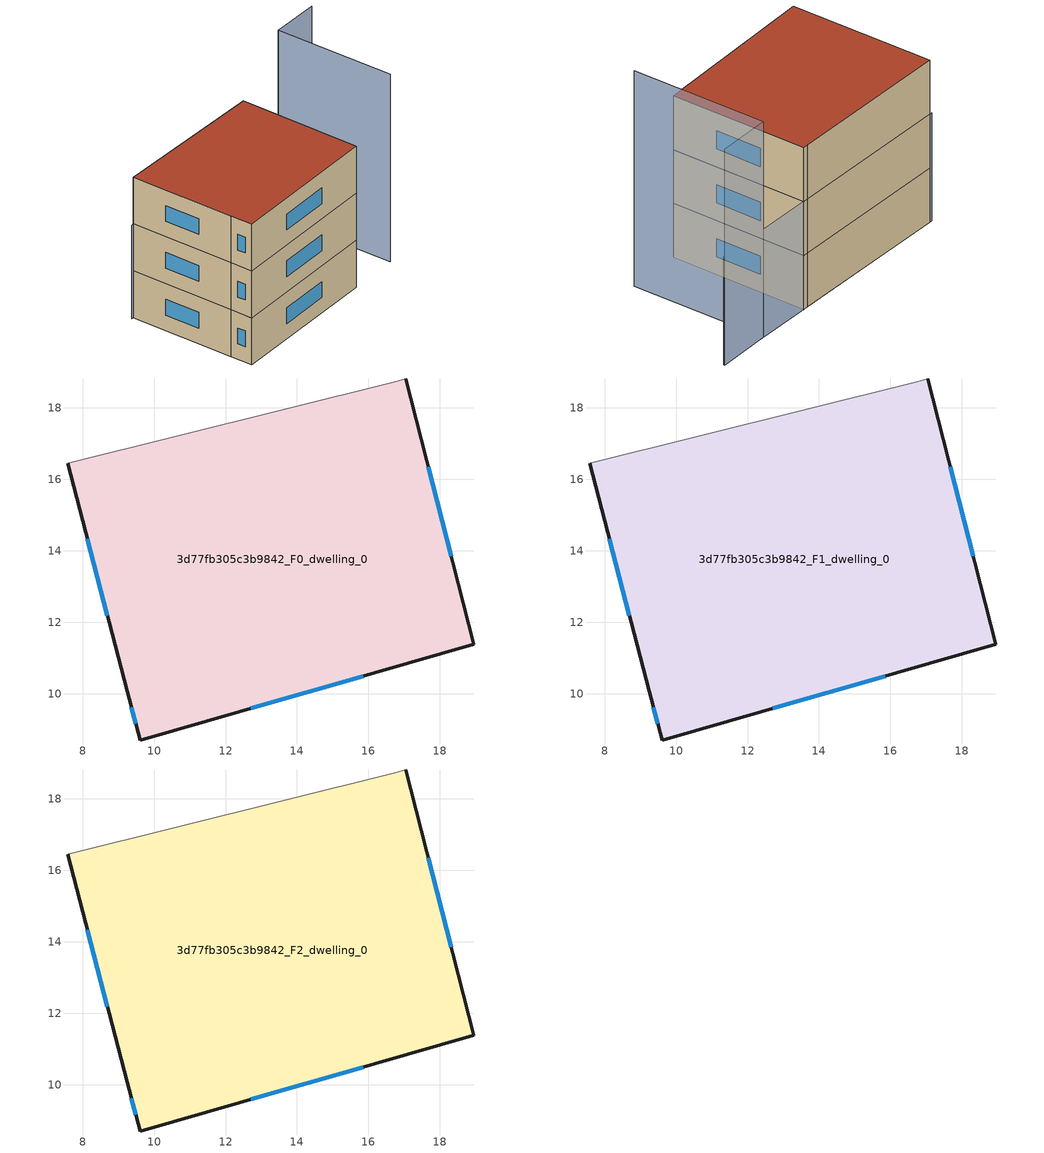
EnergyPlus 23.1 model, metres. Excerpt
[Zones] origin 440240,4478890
3d77fb305c3b9842_F0_dwelling_0
 floor ground (EU_floor_Construction): 17.04,18.81 18.96,11.38 9.61,8.7 9.25,10.07 7.58,16.46 16.75,18.74 z0
 wall outside (EU_wall_Construction): 7.58,16.46 9.25,10.07 9.61,8.7 18.96,11.38 17.04,18.81 z0:3
 wall adiabatic (EU_wall_Construction): 17.04,18.81 16.75,18.74 7.58,16.46 z0:3
 window (EU_Window_Construction): 9.37,9.62 9.49,9.15 / 8.13,14.34 8.69,12.19 / 18.32,13.84 17.68,16.35 / 12.71,9.59 15.86,10.49 z0.99:2.01
3d77fb305c3b9842_F1_dwelling_0
 floor to 3d77fb305c3b9842_F0_dwelling_0 (EU_floor_Construction): 17.04,18.81 18.96,11.38 9.61,8.7 9.25,10.07 7.58,16.46 16.75,18.74 z3
 wall outside (EU_wall_Construction): 7.58,16.46 9.25,10.07 9.61,8.7 18.96,11.38 17.04,18.81 z3:6
 wall adiabatic (EU_wall_Construction): 17.04,18.81 16.75,18.74 7.58,16.46 z3:6
 window (EU_Window_Construction): 9.37,9.62 9.49,9.15 / 8.13,14.34 8.69,12.19 / 18.32,13.84 17.68,16.35 / 12.71,9.59 15.86,10.49 z3.99:5.01
3d77fb305c3b9842_F2_dwelling_0
 floor to 3d77fb305c3b9842_F1_dwelling_0 (EU_floor_Construction): 17.04,18.81 18.96,11.38 9.61,8.7 9.25,10.07 7.58,16.46 16.75,18.74 z6
 wall outside (EU_wall_Construction): 7.58,16.46 9.25,10.07 9.61,8.7 18.96,11.38 17.04,18.81 z6:9
 wall adiabatic (EU_wall_Construction): 17.04,18.81 16.75,18.74 7.58,16.46 z6:9
 window (EU_Window_Construction): 9.37,9.62 9.49,9.15 / 8.13,14.34 8.69,12.19 / 18.32,13.84 17.68,16.35 / 12.71,9.59 15.86,10.49 z6.99:8.01
 roof outside (EU_roof_Construction): 18.96,11.38 17.04,18.81 16.75,18.74 7.58,16.46 9.25,10.07 9.61,8.7 z9
shading: 21.99,12.24 20.05,19.54 / 20.05,19.54 22.99,20.32 z0:12; 23,20.27 7.43,16.42 z0:6
[Building]
EU S2 Campaign: North Axis=0; Terrain=City; Solar Distribution=FullExterior
[Site:Location]
Madrid: Latitude=40.5; Longitude=-3.5; Time Zone=1; Elevation=609
[SizingPeriod:WeatherFileDays]
AnnualSizingPeriod: Begin Month=1; Begin Day of Month=1; End Month=12; End Day of Month=31; Day of Week for Start Day=Monday; Use Weather File Daylight Saving Period=No; Use Weather File Rain and Snow Indicators=No
[MATERIAL]
EU_InternalMass_Material: Roughness=MediumRough; Thickness=0.1; Conductivity=1; Density=1800; Specific Heat=900; Thermal Absorptance=0.9; Solar Absorptance=0.7; Visible Absorptance=0.7
[MATERIAL:NOMASS] Roughness=MediumRough; Thermal Absorptance=0.9; Solar Absorptance=0.7; Visible Absorptance=0.7
Name | Thermal Resistance
EU_wall_NoMass | 0.609216
EU_roof_NoMass | 0.513268
EU_floor_NoMass | 0.568163
[WINDOWMATERIAL:SIMPLEGLAZINGSYSTEM]
EU_Window_SimpleGlazing: UFactor=5.50606; Solar Heat Gain Coefficient=0.85; Visible Transmittance=0.85
[CONSTRUCTION]
EU_wall_Construction: EU_wall_NoMass
EU_roof_Construction: EU_roof_NoMass
EU_floor_Construction: EU_floor_NoMass
EU_InternalMass_Construction: EU_InternalMass_Material
EU_Window_Construction: EU_Window_SimpleGlazing
[ZONE] Type=1; Multiplier=1; Ceiling Height=autocalculate; Volume=229.158; Floor Area=autocalculate; Part of Total Floor Area=Yes
3d77fb305c3b9842_F0_dwelling_0; 3d77fb305c3b9842_F1_dwelling_0; 3d77fb305c3b9842_F2_dwelling_0
[INTERNALMASS] Construction=EU_InternalMass_Construction; Surface Area=76.3861
Name | Zone or ZoneList
3d77fb305c3b9842_F0_dwelling_0_EU_InternalMass | 3d77fb305c3b9842_F0_dwelling_0
3d77fb305c3b9842_F1_dwelling_0_EU_InternalMass | 3d77fb305c3b9842_F1_dwelling_0
3d77fb305c3b9842_F2_dwelling_0_EU_InternalMass | 3d77fb305c3b9842_F2_dwelling_0
[OTHEREQUIPMENT] Fuel Type=Electricity; Design Level Calculation Method=Watts/Area; Power per Zone Floor Area=1; Fraction Latent=0; Fraction Radiant=0; Fraction Lost=0; Carbon Dioxide Generation Rate=0; EndUse Subcategory=EU_Step8_InternalGains
Name | Zone or ZoneList or Space or SpaceList | Schedule
EU_Step8_InternalGain_3d77fb305c3b9842_F0_dwelling_0_f000 | 3d77fb305c3b9842_F0_dwelling_0 | EU_Step8_GainSchedule_3d77fb305c3b9842_F0_dwelling_0_f000
EU_Step8_InternalGain_3d77fb305c3b9842_F1_dwelling_0_f000 | 3d77fb305c3b9842_F1_dwelling_0 | EU_Step8_GainSchedule_3d77fb305c3b9842_F1_dwelling_0_f000
EU_Step8_InternalGain_3d77fb305c3b9842_F2_dwelling_0_f000 | 3d77fb305c3b9842_F2_dwelling_0 | EU_Step8_GainSchedule_3d77fb305c3b9842_F2_dwelling_0_f000
[ZONEVENTILATION:DESIGNFLOWRATE] Schedule=EU_AlwaysOn; Design Flow Rate Calculation Method=AirChanges/Hour; Air Changes per Hour=0.752966; Ventilation Type=Natural; Fan Pressure Rise=0; Fan Total Efficiency=1; Constant Term Coefficient=1; Temperature Term Coefficient=0; Velocity Term Coefficient=0; Velocity Squared Term Coefficient=0; Minimum Indoor Temperature=-100; Maximum Indoor Temperature=100; Delta Temperature=-100; Minimum Outdoor Temperature=-100; Maximum Outdoor Temperature=100; Maximum Wind Speed=40
Name | Zone or ZoneList or Space or SpaceList
EU_ConstantAir_3d77fb305c3b9842_F0_dwelling_0 | 3d77fb305c3b9842_F0_dwelling_0
EU_ConstantAir_3d77fb305c3b9842_F1_dwelling_0 | 3d77fb305c3b9842_F1_dwelling_0
EU_ConstantAir_3d77fb305c3b9842_F2_dwelling_0 | 3d77fb305c3b9842_F2_dwelling_0
[HVACTEMPLATE:THERMOSTAT] Constant Heating Setpoint=20; Constant Cooling Setpoint=50
EU_HeatOnly_3d77fb305c3b9842_F0_dwelling_0; EU_HeatOnly_3d77fb305c3b9842_F1_dwelling_0; EU_HeatOnly_3d77fb305c3b9842_F2_dwelling_0
[HVACTEMPLATE:ZONE:IDEALLOADSAIRSYSTEM] System Availability Schedule=EU_AlwaysOn; Maximum Heating Supply Air Temperature=50; Minimum Cooling Supply Air Temperature=13; Maximum Heating Supply Air Humidity Ratio=0.0156; Minimum Cooling Supply Air Humidity Ratio=0.0077; Heating Limit=NoLimit; Cooling Limit=NoLimit; Heating Availability Schedule=EU_AlwaysOn; Cooling Availability Schedule=EU_CoolingOff; Dehumidification Control Type=ConstantSensibleHeatRatio; Cooling Sensible Heat Ratio=0.7; Dehumidification Setpoint=60; Humidification Control Type=None; Humidification Setpoint=30; Outdoor Air Method=None; Outdoor Air Flow Rate per Person=0.00944; Outdoor Air Flow Rate per Zone Floor Area=0; Outdoor Air Flow Rate per Zone=0; Demand Controlled Ventilation Type=None; Outdoor Air Economizer Type=NoEconomizer; Heat Recovery Type=None; Sensible Heat Recovery Effectiveness=0.7; Latent Heat Recovery Effectiveness=0.65
Name | Template Thermostat
3d77fb305c3b9842_F0_dwelling_0 | EU_HeatOnly_3d77fb305c3b9842_F0_dwelling_0
3d77fb305c3b9842_F1_dwelling_0 | EU_HeatOnly_3d77fb305c3b9842_F1_dwelling_0
3d77fb305c3b9842_F2_dwelling_0 | EU_HeatOnly_3d77fb305c3b9842_F2_dwelling_0
[SIZING:ZONE] Zone Cooling Design Supply Air Temperature Input Method=SupplyAirTemperature; Zone Cooling Design Supply Air Temperature=13; Zone Heating Design Supply Air Temperature Input Method=SupplyAirTemperature; Zone Heating Design Supply Air Temperature=50; Zone Cooling Design Supply Air Humidity Ratio=0.008; Zone Heating Design Supply Air Humidity Ratio=0.008; Cooling Design Air Flow Method=DesignDay; Cooling Design Air Flow Rate=0; Cooling Minimum Air Flow per Zone Floor Area=0.000762; Cooling Minimum Air Flow=0; Cooling Minimum Air Flow Fraction=0.2; Heating Design Air Flow Method=DesignDay; Heating Design Air Flow Rate=0; Heating Maximum Air Flow per Zone Floor Area=0.002032; Heating Maximum Air Flow=0.141576; Heating Maximum Air Flow Fraction=0.3; Account for Dedicated Outdoor Air System=No; Dedicated Outdoor Air System Control Strategy=NeutralSupplyAir; Dedicated Outdoor Air Low Setpoint Temperature for Design=autosize; Dedicated Outdoor Air High Setpoint Temperature for Design=autosize; Zone Load Sizing Method=Sensible Load Only No Latent Load; Zone Latent Cooling Design Supply Air Humidity Ratio Input Method=HumidityRatioDifference; Zone Cooling Design Supply Air Humidity Ratio Difference=0.005; Zone Latent Heating Design Supply Air Humidity Ratio Input Method=HumidityRatioDifference; Zone Humidification Design Supply Air Humidity Ratio Difference=0.005
3d77fb305c3b9842_F0_dwelling_0; 3d77fb305c3b9842_F1_dwelling_0; 3d77fb305c3b9842_F2_dwelling_0
[SCHEDULE:CONSTANT]
Name | Hourly Value
EU_AlwaysOn | 1
EU_CoolingOff | 0
[SCHEDULE:FILE] Column Number=1; Rows to Skip at Top=0; Number of Hours of Data=8760; Column Separator=Comma; Interpolate to Timestep=No; Minutes per Item=60; Adjust Schedule for Daylight Savings=Yes
Name | File
EU_Step8_GainSchedule_3d77fb305c3b9842_F0_dwelling_0_f000 | ../../schedules/3d77fb305c3b9842/3d77fb305c3b9842_F0_dwelling_0_f000_gain.csv
EU_Step8_GainSchedule_3d77fb305c3b9842_F1_dwelling_0_f000 | ../../schedules/3d77fb305c3b9842/3d77fb305c3b9842_F1_dwelling_0_f000_gain.csv
EU_Step8_GainSchedule_3d77fb305c3b9842_F2_dwelling_0_f000 | ../../schedules/3d77fb305c3b9842/3d77fb305c3b9842_F2_dwelling_0_f000_gain.csv
